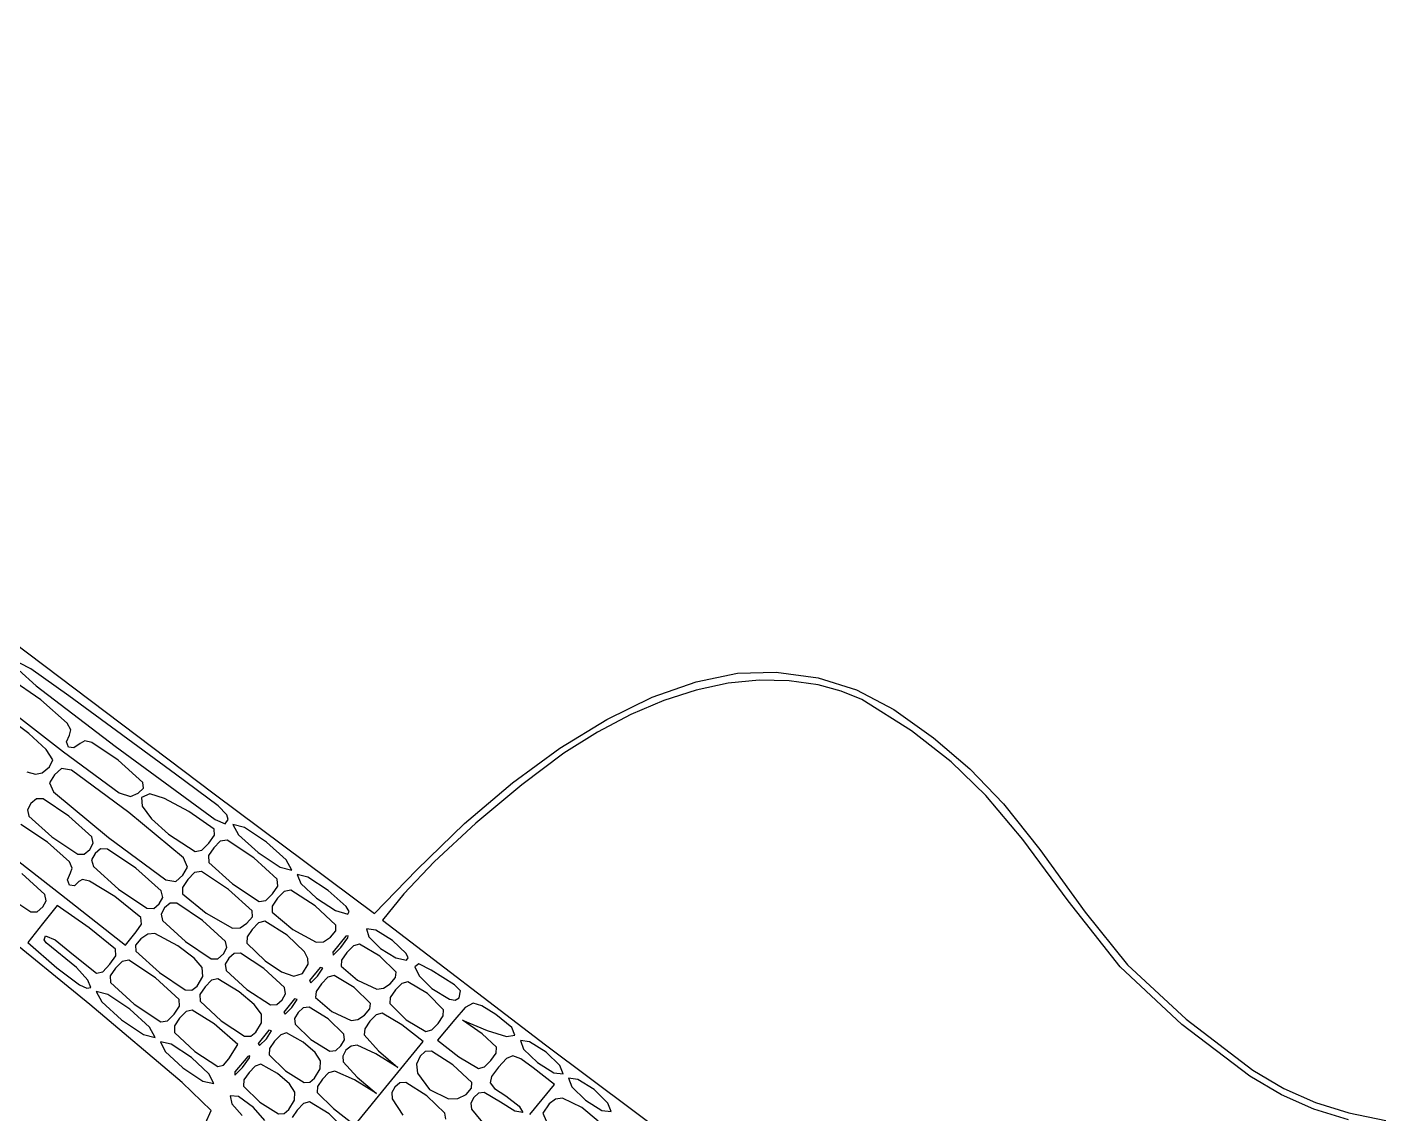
# Model space of a CAD drawing. Extents: x 924 to 1863, y 232 to 958.
# Drawn here: x 1704.1 to 1773.3, y 706.7 to 762 of the extents above; entities that cross this region are included whole.
import ezdxf

# ---------------------------------------------------------------- set-up
doc = ezdxf.new("R2010")
doc.units = 0

msp = doc.modelspace()

# ---------------------------------------------------------------- linework, layer by layer
at = {"layer": 'Layer 1'}
for p, q in [((1661.9315, 762.01645), (1713.6446, 722.97995)), ((1703.685875, 729.287621), (1704.57985, 728.483643)), ((1704.31035, 729.347871), (1703.747569, 729.637894)), ((1706.2386, 727.97332), (1704.31035, 729.347871)), ((1707.305438, 712.244714), (1686.9818, 728.82762)), ((1704.8115, 727.76581), (1703.2454, 728.85278)), ((1735.951924, 727.894755), (1738.181173, 728.68226)), ((1738.181173, 728.68226), (1740.295502, 729.114189)), ((1739.813095, 728.609327), (1738.192875, 728.262426)), ((1741.393519, 728.769002), (1739.813095, 728.609327)), ((1740.295502, 729.114189), (1742.2695, 729.17657)), ((1742.927227, 728.739595), (1741.393519, 728.769002)), ((1742.2695, 729.17657), (1744.403247, 728.885371)), ((1744.4073, 728.51925), (1742.927227, 728.739595)), ((1744.403247, 728.885371), (1746.345575, 728.27412)), ((1704.57985, 728.483643), (1708.5974, 725.40301)), ((1706.2386, 727.97326), (1706.2386, 727.97332)), ((1711.6765, 723.98663), (1706.2386, 727.97326)), ((1733.633163, 726.765644), (1735.951924, 727.894755)), ((1738.192875, 728.262426), (1736.539777, 727.730156)), ((1745.570741, 728.21103), (1744.4073, 728.51925)), ((1746.617275, 727.783144), (1745.570741, 728.21103)), ((1746.345575, 728.27412), (1748.253066, 727.277429)), ((1702.5237, 727.79296), (1705.9698, 725.11586)), ((1706.164825, 726.573715), (1704.8115, 727.76581)), ((1736.539777, 727.730156), (1734.860719, 727.014373)), ((1749.1481, 726.17907), (1746.617275, 727.783144)), ((1748.253066, 727.277429), (1750.2823, 725.82991)), ((1704.200812, 726.053321), (1703.142883, 726.840933)), ((1706.349178, 726.228903), (1706.164825, 726.573715)), ((1731.2503, 725.308899), (1733.633163, 726.765644)), ((1734.860719, 727.014373), (1733.16262, 726.116932)), ((1705.085886, 725.240639), (1704.200812, 726.053321)), ((1706.122475, 725.624605), (1706.2727, 725.96911)), ((1706.2727, 725.96911), (1706.349178, 726.228903)), ((1733.16262, 726.116932), (1731.4524, 725.03969)), ((1751.167884, 724.614838), (1749.1481, 726.17907)), ((1750.2823, 725.82991), (1752.121645, 724.252014)), ((1705.4359, 724.7011), (1705.085886, 725.240639)), ((1705.9698, 725.11586), (1708.800712, 723.034688)), ((1706.2187, 725.35714), (1706.122475, 725.624605)), ((1706.505, 725.325546), (1706.2187, 725.35714)), ((1706.8171, 725.54356), (1706.505, 725.325546)), ((1706.8176, 725.54349), (1706.8171, 725.54356)), ((1707.051122, 725.67731), (1706.8176, 725.54349)), ((1707.411525, 725.596605), (1707.051122, 725.67731)), ((1708.7508, 724.68612), (1707.411525, 725.596605)), ((1708.5974, 725.40301), (1713.701275, 721.667229)), ((1728.828745, 723.53849), (1731.2503, 725.308899)), ((1705.253712, 724.359568), (1705.4359, 724.7011)), ((1710.01725, 723.559588), (1708.7508, 724.68612)), ((1731.4524, 725.03969), (1729.307809, 723.440231)), ((1752.946075, 722.895989), (1751.167884, 724.614838)), ((1704.107287, 724.102435), (1704.548939, 723.970534)), ((1704.548939, 723.970534), (1704.8787, 724.04634)), ((1704.8787, 724.04634), (1705.253712, 724.359568)), ((1705.513, 723.94719), (1705.263803, 723.540217)), ((1705.864764, 724.273951), (1705.513, 723.94719)), ((1705.513, 723.94719), (1705.513, 723.94719)), ((1706.377187, 724.182699), (1705.864764, 724.273951)), ((1709.2978, 722.02987), (1706.377187, 724.182699)), ((1713.843162, 722.368799), (1711.6765, 723.98663)), ((1752.121645, 724.252014), (1753.831888, 722.462374)), ((1705.263803, 723.540217), (1705.466575, 723.072269)), ((1705.466575, 723.072269), (1708.2583, 720.75869)), ((1708.800712, 723.034688), (1709.381264, 722.842592)), ((1709.381264, 722.842592), (1709.7804, 723.00871)), ((1709.7804, 723.00871), (1710.050287, 723.271354)), ((1710.050287, 723.271354), (1710.01725, 723.559588)), ((1726.393909, 721.468391), (1728.828745, 723.53849)), ((1729.307809, 723.440231), (1726.972175, 721.483309)), ((1704.3165, 722.48371), (1704.136253, 722.164917)), ((1704.594673, 722.725905), (1704.3165, 722.48371)), ((1704.3165, 722.48371), (1704.3165, 722.48371)), ((1704.932537, 722.725691), (1704.594673, 722.725905)), ((1706.2481, 721.84574), (1704.932537, 722.725691)), ((1710.3608, 722.98431), (1709.944814, 722.790833)), ((1709.944814, 722.790833), (1709.983187, 722.348265)), ((1709.983187, 722.348265), (1710.450842, 721.710172)), ((1710.3608, 722.98428), (1710.3608, 722.98431)), ((1711.11525, 722.73333), (1710.3608, 722.98428)), ((1712.3518, 722.0847), (1711.11525, 722.73333)), ((1713.6446, 722.97995), (1721.8114, 716.8758)), ((1714.291745, 721.912773), (1713.843162, 722.368799)), ((1754.821278, 720.65558), (1752.946075, 722.895989)), ((1753.831888, 722.462374), (1755.695786, 720.135364)), ((1704.136253, 722.164917), (1704.2108, 721.842703)), ((1704.2108, 721.842703), (1705.378, 720.78144)), ((1707.415175, 720.784556), (1706.2481, 721.84574)), ((1712.0895, 719.716296), (1709.2978, 722.02987)), ((1710.450842, 721.710172), (1711.3227, 720.93012)), ((1713.650387, 721.184524), (1712.3518, 722.0847)), ((1713.701275, 721.667229), (1714.202431, 721.446004)), ((1714.202431, 721.446004), (1714.3494, 721.66404)), ((1714.3494, 721.66404), (1714.291745, 721.912773)), ((1705.1604, 720.5156), (1703.80655, 721.416703)), ((1711.3227, 720.93012), (1712.672675, 720.035606)), ((1713.661286, 720.873591), (1713.650387, 721.184524)), ((1714.5979, 721.42253), (1714.8828, 720.891853)), ((1715.19105, 721.266692), (1714.5979, 721.42253)), ((1714.5979, 721.42253), (1714.5979, 721.42253)), ((1716.3119, 720.51846), (1715.19105, 721.266692)), ((1723.9712, 719.11257), (1726.393909, 721.468391)), ((1726.972175, 721.483309), (1724.839228, 719.514729)), ((1702.6, 720.3851), (1705.865, 717.83223)), ((1706.269037, 719.510204), (1705.1604, 720.5156)), ((1705.378, 720.78144), (1706.6934, 719.901523)), ((1707.3095, 720.14356), (1707.489706, 720.462349)), ((1707.489706, 720.462349), (1707.415175, 720.784556)), ((1708.2583, 720.75869), (1711.17885, 718.605863)), ((1713.019341, 720.102813), (1713.3673, 720.46272)), ((1713.6189, 720.22513), (1713.351905, 719.828622)), ((1713.3673, 720.46272), (1713.661286, 720.873591)), ((1713.955727, 720.567098), (1713.6189, 720.2251)), ((1713.6189, 720.2251), (1713.6189, 720.22513)), ((1714.301412, 720.623333), (1713.955727, 720.567098)), ((1715.6593, 719.72015), (1714.301412, 720.623333)), ((1714.8828, 720.891853), (1715.8769, 719.98631)), ((1717.305962, 719.612948), (1716.3119, 720.51846)), ((1757.1321, 717.52667), (1754.821278, 720.65558)), ((1706.6934, 719.901523), (1707.031244, 719.901313)), ((1707.031244, 719.901313), (1707.3095, 720.14356)), ((1707.5815, 719.93084), (1707.401522, 719.608167)), ((1707.401522, 719.608167), (1707.49115, 719.274571)), ((1707.863697, 720.17365), (1707.5815, 719.93084)), ((1707.5815, 719.93084), (1707.5815, 719.93084)), ((1708.216225, 720.161569), (1707.863697, 720.17365)), ((1709.6491, 719.18656), (1708.216225, 720.161569)), ((1712.292325, 719.248348), (1712.0895, 719.716296)), ((1712.672675, 720.035606), (1713.019341, 720.102813)), ((1713.351905, 719.828622), (1713.371887, 719.486513)), ((1716.859012, 718.623516), (1715.6593, 719.72015)), ((1715.8769, 719.98631), (1716.997675, 719.2381)), ((1717.5909, 719.0823), (1717.305962, 719.612948)), ((1755.695786, 720.135364), (1757.9961, 716.94536)), ((1705.02225, 717.857866), (1703.8552, 718.91905)), ((1706.180337, 718.602004), (1706.3306, 718.94637)), ((1706.413523, 719.195802), (1706.269037, 719.510204)), ((1706.3306, 718.94637), (1706.413523, 719.195802)), ((1707.49115, 719.274571), (1708.779, 718.12226)), ((1710.936937, 718.034264), (1709.6491, 719.18656)), ((1711.691322, 718.514613), (1712.0432, 718.84138)), ((1712.0432, 718.84138), (1712.292325, 719.248348)), ((1712.647512, 718.967666), (1712.3037, 718.61479)), ((1712.996275, 719.028121), (1712.647512, 718.967666)), ((1714.3745, 718.10952), (1712.996275, 719.028121)), ((1713.371887, 719.486513), (1714.5717, 718.3898)), ((1716.997675, 719.2381), (1717.5909, 719.0823)), ((1717.8629, 718.86958), (1718.06315, 718.405106)), ((1718.42095, 718.74133), (1717.8629, 718.86958)), ((1717.8629, 718.86958), (1717.8629, 718.86958)), ((1721.8114, 716.8758), (1723.9712, 719.11257)), ((1724.839228, 719.514729), (1723.3027, 717.8803)), ((1706.2766, 718.33449), (1706.180337, 718.602004)), ((1706.528775, 718.297595), (1706.2766, 718.33449)), ((1706.7526, 718.50754), (1706.528775, 718.297595)), ((1706.939873, 718.611783), (1706.7515, 718.50817)), ((1706.7515, 718.50817), (1706.7526, 718.50754)), ((1707.301562, 718.52282), (1706.939873, 718.611783)), ((1708.5852, 717.75048), (1707.301562, 718.52282)), ((1711.17885, 718.605863), (1711.691322, 718.514613)), ((1712.3037, 718.61482), (1712.023991, 718.211468)), ((1712.023991, 718.211468), (1712.03545, 717.885624)), ((1712.3037, 718.61479), (1712.3037, 718.61482)), ((1714.5717, 718.3898), (1715.929562, 717.486681)), ((1716.6119, 717.88488), (1716.878955, 718.281411)), ((1716.878955, 718.281411), (1716.859012, 718.623516)), ((1718.06315, 718.405106), (1718.8538, 717.65864)), ((1719.4569, 718.05943), (1718.42095, 718.74133)), ((1702.9849, 717.85477), (1704.30045, 716.97485)), ((1704.9164, 717.21687), (1705.096722, 717.535661)), ((1705.096722, 717.535661), (1705.02225, 717.857866)), ((1705.865, 717.83223), (1709.13, 715.27936)), ((1709.913975, 716.673609), (1708.5852, 717.75048)), ((1708.779, 718.12226), (1710.2119, 717.147259)), ((1710.8465, 717.37798), (1711.026564, 717.70067)), ((1711.026564, 717.70067), (1710.936937, 718.034264)), ((1712.03545, 717.885624), (1713.2429, 716.89923)), ((1715.577025, 717.02251), (1714.3745, 718.10952)), ((1715.929562, 717.486681), (1716.275217, 717.542913)), ((1716.275217, 717.542913), (1716.6119, 717.88488)), ((1716.872, 717.65768), (1716.594048, 717.259111)), ((1717.211936, 718.0074), (1716.872, 717.65768)), ((1716.872, 717.65768), (1716.872, 717.65768)), ((1717.546612, 718.079733), (1717.211936, 718.0074)), ((1718.7865, 717.27507), (1717.546612, 718.079733)), ((1718.8538, 717.65864), (1719.820438, 717.030944)), ((1720.359513, 717.236446), (1719.4569, 718.05943)), ((1723.3027, 717.8803), (1722.2094, 716.54405)), ((1759.777725, 714.164854), (1757.1321, 717.52667)), ((1704.30045, 716.97485), (1704.638256, 716.974637)), ((1704.638256, 716.974637), (1704.9164, 717.21687)), ((1705.6504, 717.29662), (1704.9022, 716.35566)), ((1707.2801, 716.15325), (1705.6504, 717.29662)), ((1710.2119, 717.147259), (1710.564375, 717.13515)), ((1710.564375, 717.13515), (1710.8465, 717.37798)), ((1711.1187, 717.16526), (1710.93838, 716.846472)), ((1710.93838, 716.846472), (1711.012862, 716.524258)), ((1711.396789, 717.40751), (1711.1187, 717.16526)), ((1711.1187, 717.16526), (1711.1187, 717.16526)), ((1711.734587, 717.407314), (1711.396789, 717.40751)), ((1713.0503, 716.5273), (1711.734587, 717.407314)), ((1713.2429, 716.89923), (1714.577987, 716.134439)), ((1715.593072, 716.715623), (1715.577025, 717.02251)), ((1716.594048, 717.259111), (1716.590212, 716.944686)), ((1716.590212, 716.944686), (1717.6492, 716.06859)), ((1719.8477, 716.294576), (1718.7865, 717.27507)), ((1719.820438, 717.030944), (1720.4477, 716.84853)), ((1720.512361, 716.979586), (1720.359513, 717.236446)), ((1720.4477, 716.84853), (1720.512361, 716.979586)), ((1757.9961, 716.94536), (1760.148213, 714.26943)), ((1704.9022, 716.35566), (1704.154, 715.41408)), ((1708.618075, 715.066545), (1707.2801, 716.15325)), ((1709.6724, 715.94329), (1709.944144, 716.340606)), ((1709.944144, 716.340606), (1709.913975, 716.673609)), ((1711.012862, 716.524258), (1712.18, 715.463)), ((1714.217312, 715.466081), (1713.0503, 716.5273)), ((1714.577987, 716.134439), (1714.961183, 716.150668)), ((1714.961183, 716.150668), (1715.3136, 716.39396)), ((1715.3136, 716.39396), (1715.593072, 716.715623)), ((1715.5801, 716.07584), (1715.318037, 715.688694)), ((1715.909308, 716.411887), (1715.5801, 716.07589)), ((1715.5801, 716.07589), (1715.5801, 716.07584)), ((1716.230912, 716.488208), (1715.909308, 716.411887)), ((1717.357, 715.77692), (1716.230912, 716.488208)), ((1719.845772, 716.00122), (1719.8477, 716.294576)), ((1721.4, 716.104), (1721.520413, 715.70202)), ((1721.878125, 716.038262), (1721.4, 716.104)), ((1721.4, 716.104), (1721.4, 716.104)), ((1722.2094, 716.54405), (1730.5161, 710.20177)), ((1704.154, 715.41408), (1705.6403, 714.1212)), ((1704.984712, 715.543367), (1705.0476, 715.74124)), ((1705.0926, 715.38622), (1704.984712, 715.543367)), ((1705.0476, 715.74124), (1705.548862, 715.550754)), ((1706.6374, 714.141125), (1705.0926, 715.38622)), ((1705.548862, 715.550754), (1706.4891, 714.77676)), ((1709.13, 715.27936), (1709.6724, 715.94329)), ((1709.9173, 715.59696), (1709.637755, 715.275324)), ((1710.26143, 715.836056), (1709.9173, 715.59695)), ((1709.9173, 715.59695), (1709.9173, 715.59696)), ((1710.625837, 715.868393), (1710.26143, 715.836056)), ((1711.7924, 715.24126), (1710.625837, 715.868393)), ((1712.18, 715.463), (1713.495625, 714.583059)), ((1714.29178, 715.143892), (1714.217312, 715.466081)), ((1715.318037, 715.688694), (1715.310225, 715.36681)), ((1718.242737, 714.927088), (1717.357, 715.77692)), ((1717.6492, 716.06859), (1718.845362, 715.420631)), ((1718.845362, 715.420631), (1719.215439, 715.448908)), ((1719.215439, 715.448908), (1719.5637, 715.686)), ((1719.5637, 715.686), (1719.845772, 716.00122)), ((1720.3548, 715.72973), (1719.6954, 714.93658)), ((1720.096, 715.16071), (1720.447212, 715.652501)), ((1720.460064, 715.752779), (1720.3548, 715.72973)), ((1720.447212, 715.652501), (1720.460064, 715.752779)), ((1721.520413, 715.70202), (1722.1188, 715.10582)), ((1722.7221, 715.50652), (1721.878125, 716.038262)), ((1723.41935, 714.842227), (1722.7221, 715.50652)), ((1706.4891, 714.77676), (1707.6546, 713.841037)), ((1708.3275, 714.29742), (1708.630072, 714.724365)), ((1708.630072, 714.724365), (1708.618075, 715.066545)), ((1709.637755, 715.275324), (1709.653737, 714.968438)), ((1709.653737, 714.968438), (1710.8562, 713.88141)), ((1712.628144, 714.616018), (1711.7924, 715.24126)), ((1713.833412, 714.582869), (1714.1115, 714.82511)), ((1714.1115, 714.82511), (1714.29178, 715.143892)), ((1714.657441, 714.853548), (1714.3837, 714.61244)), ((1714.980625, 714.865254), (1714.657441, 714.853548)), ((1716.1792, 714.08084), (1714.980625, 714.865254)), ((1715.310225, 715.36681), (1716.2447, 714.46578)), ((1718.421461, 714.589556), (1718.242737, 714.927088)), ((1719.6926, 714.93921), (1719.70395, 714.769704)), ((1719.6954, 714.93658), (1719.6926, 714.93921)), ((1719.70395, 714.769704), (1720.096, 715.16071)), ((1720.408, 714.89051), (1720.135395, 714.500944)), ((1720.740075, 715.233605), (1720.408, 714.89051)), ((1720.408, 714.89051), (1720.408, 714.89051)), ((1721.0525, 715.325595), (1720.740075, 715.233605)), ((1722.0723, 714.70591), (1721.0525, 715.325595)), ((1722.903875, 713.894966), (1722.0723, 714.70591)), ((1722.1188, 715.10582), (1722.8933, 714.628393)), ((1723.52085, 714.625147), (1723.41935, 714.842227)), ((1705.6403, 714.1212), (1706.787912, 713.251736)), ((1707.207628, 713.489023), (1706.6374, 714.141125)), ((1707.972947, 713.915997), (1708.3275, 714.29742)), ((1708.6169, 714.10547), (1708.349845, 713.708938)), ((1708.953614, 714.447429), (1708.6169, 714.10544)), ((1708.6169, 714.10544), (1708.6169, 714.10547)), ((1709.299262, 714.503671), (1708.953614, 714.447429)), ((1710.6573, 713.60057), (1709.299262, 714.503671)), ((1713.0398, 714.127724), (1712.628144, 714.616018)), ((1713.072256, 713.681975), (1713.0398, 714.127724)), ((1713.495625, 714.583059), (1713.833412, 714.582869)), ((1714.3837, 714.61239), (1714.203533, 714.29793)), ((1714.203533, 714.29793), (1714.262887, 713.987041)), ((1714.3837, 714.61244), (1714.3837, 714.61239)), ((1717.2252, 713.11029), (1716.1792, 714.08084)), ((1716.2447, 714.46578), (1717.073784, 713.906184)), ((1718.141591, 713.828985), (1718.4255, 714.30809)), ((1718.4255, 714.30809), (1718.421461, 714.589556)), ((1719.0452, 714.12955), (1718.5017, 713.46409)), ((1718.911, 713.6895), (1719.173812, 714.094014)), ((1719.173812, 714.094014), (1719.0452, 714.12955)), ((1720.135395, 714.500944), (1720.108162, 714.203766)), ((1720.108162, 714.203766), (1720.9388, 713.49402)), ((1722.8933, 714.628393), (1723.4407, 714.5084)), ((1723.4407, 714.5084), (1723.52085, 714.625147)), ((1724.068594, 714.320688), (1723.866475, 714.170215)), ((1723.866475, 714.170215), (1724.085219, 713.701929)), ((1724.6957, 713.997), (1724.068594, 714.320688)), ((1762.9188, 711.23872), (1759.777725, 714.164854)), ((1760.148213, 714.26943), (1763.1374, 711.50515)), ((1707.3554, 713.10741), (1707.207628, 713.489023)), ((1707.6546, 713.841037), (1707.972947, 713.915997)), ((1708.349845, 713.708938), (1708.369787, 713.366822)), ((1708.369787, 713.366822), (1709.5695, 712.27017)), ((1711.857062, 712.503856), (1710.6573, 713.60057)), ((1710.8562, 713.88141), (1712.16925, 712.999738)), ((1712.7704, 713.18437), (1713.072256, 713.681975)), ((1713.514727, 713.483372), (1713.1874, 713.14905)), ((1713.831487, 713.563893), (1713.514727, 713.483372)), ((1714.9105, 712.8923), (1713.831487, 713.563893)), ((1714.262887, 713.987041), (1715.309, 713.01643)), ((1717.073784, 713.906184), (1717.69855, 713.694468)), ((1717.69855, 713.694468), (1718.141591, 713.828985)), ((1718.5017, 713.46409), (1718.5018, 713.46424)), ((1718.5018, 713.46424), (1718.566187, 713.349035)), ((1718.566187, 713.349035), (1718.911, 713.6895)), ((1719.436216, 713.637207), (1719.1042, 713.29407)), ((1719.7486, 713.729239), (1719.436216, 713.637207)), ((1720.7683, 713.1096), (1719.7486, 713.729239)), ((1720.9388, 713.49402), (1721.925, 713.026525)), ((1722.270575, 713.077756), (1722.6031, 713.30954)), ((1722.6031, 713.30954), (1722.877884, 713.619184)), ((1723.193741, 713.323217), (1722.8699, 712.99192)), ((1722.877884, 713.619184), (1722.903875, 713.894966)), ((1723.5023, 713.410799), (1723.193741, 713.323217)), ((1724.5022, 712.80616), (1723.5023, 713.410799)), ((1724.085219, 713.701929), (1724.7207, 713.07218)), ((1724.6962, 713.997), (1724.6957, 713.997)), ((1725.8741, 713.25555), (1724.6962, 713.997)), ((1706.787912, 713.251736), (1707.156673, 713.08155)), ((1707.156673, 713.08155), (1707.3554, 713.10741)), ((1707.6381, 712.90841), (1707.923, 712.377725)), ((1708.231375, 712.752576), (1707.6381, 712.90841)), ((1707.6381, 712.90841), (1707.6381, 712.90841)), ((1709.3522, 712.00434), (1708.231375, 712.752576)), ((1712.16925, 712.999738), (1712.509444, 712.976733)), ((1712.509444, 712.976733), (1712.7704, 713.18437)), ((1713.1874, 713.14905), (1712.92237, 712.75654)), ((1712.92237, 712.75654), (1712.929262, 712.424036)), ((1713.1874, 713.14905), (1713.1874, 713.14905)), ((1715.677814, 712.241301), (1714.9105, 712.8923)), ((1715.309, 713.01643), (1716.5075, 712.232084)), ((1717.1045, 712.48495), (1717.284597, 712.799409)), ((1717.284597, 712.799409), (1717.2252, 713.11029)), ((1718.831597, 712.904482), (1718.804375, 712.6073)), ((1719.1042, 713.29407), (1718.831597, 712.904482)), ((1719.1042, 713.29407), (1719.1042, 713.29407)), ((1721.60005, 712.298509), (1720.7683, 713.1096)), ((1721.925, 713.026525), (1722.270575, 713.077756)), ((1722.8699, 712.99192), (1722.610602, 712.610275)), ((1722.8699, 712.99192), (1722.8699, 712.99192)), ((1725.32535, 711.985345), (1724.5022, 712.80616)), ((1724.7207, 713.07218), (1725.62175, 712.515121)), ((1726.179775, 712.944648), (1725.8741, 713.25555)), ((1726.116, 712.59683), (1726.179775, 712.944648)), ((1712.013317, 708.278101), (1707.305438, 712.244714)), ((1707.923, 712.377725), (1708.9171, 711.47216)), ((1710.346137, 711.098849), (1709.3522, 712.00434)), ((1709.5695, 712.27017), (1710.927512, 711.36703)), ((1711.61, 711.76523), (1711.877011, 712.161744)), ((1711.877011, 712.161744), (1711.857062, 712.503856)), ((1712.5317, 711.965267), (1712.210862, 711.888231)), ((1713.6503, 711.26034), (1712.5317, 711.965267)), ((1712.929262, 712.424036), (1714.0041, 711.42003)), ((1716.046587, 711.75283), (1715.677814, 712.241301)), ((1716.5075, 712.232084), (1716.830675, 712.243812)), ((1716.830675, 712.243812), (1717.1045, 712.48495)), ((1717.7399, 712.53308), (1717.1964, 711.86761)), ((1717.261387, 711.752558), (1717.6058, 712.09303)), ((1717.6058, 712.09303), (1717.868525, 712.49754)), ((1717.868525, 712.49754), (1717.7399, 712.53308)), ((1718.184186, 712.083686), (1717.9207, 711.84672)), ((1718.478337, 712.119481), (1718.184186, 712.083686)), ((1719.4442, 711.5278), (1718.478337, 712.119481)), ((1718.804375, 712.6073), (1719.6351, 711.89761)), ((1721.2993, 711.7131), (1721.574081, 712.022722)), ((1721.574081, 712.022722), (1721.60005, 712.298509)), ((1722.610602, 712.610275), (1722.591162, 712.296659)), ((1722.591162, 712.296659), (1723.4144, 711.47584)), ((1725.3059, 711.671727), (1725.32535, 711.985345)), ((1725.62175, 712.515121), (1725.914297, 712.477985)), ((1726.428589, 712.088657), (1725.9012, 711.49436)), ((1725.914297, 712.477985), (1726.116, 712.59683)), ((1726.824737, 712.312217), (1726.428589, 712.088657)), ((1727.282517, 712.187332), (1726.824737, 712.312217)), ((1727.9948, 711.73629), (1727.282517, 712.187332)), ((1708.9171, 711.47216), (1710.037875, 710.724001)), ((1710.927512, 711.36703), (1711.273186, 711.42327)), ((1711.273186, 711.42327), (1711.61, 711.76523)), ((1711.8819, 711.55267), (1711.617662, 711.161665)), ((1711.882, 711.55244), (1711.8819, 711.55267)), ((1712.210862, 711.888231), (1711.882, 711.55244)), ((1714.8429, 710.21882), (1713.6503, 711.26034)), ((1714.0041, 711.42003), (1715.185275, 710.645535)), ((1715.7633, 710.84418), (1716.060517, 711.322064)), ((1716.060517, 711.322064), (1716.046587, 711.75283)), ((1717.1964, 711.86761), (1717.1965, 711.86774)), ((1717.1965, 711.86774), (1717.261387, 711.752558)), ((1717.9207, 711.84674), (1717.742639, 711.542981)), ((1717.742639, 711.542981), (1717.771587, 711.254548)), ((1717.771587, 711.254548), (1718.574, 710.46356)), ((1717.9207, 711.84672), (1717.9207, 711.84674)), ((1720.246525, 710.736921), (1719.4442, 711.5278)), ((1719.6351, 711.89761), (1720.621175, 711.430108)), ((1720.621175, 711.430108), (1720.966762, 711.481335)), ((1720.966762, 711.481335), (1721.2993, 711.7131)), ((1721.5662, 711.39556), (1721.312383, 711.017779)), ((1721.889794, 711.727087), (1721.5659, 711.39586)), ((1721.5659, 711.39586), (1721.5662, 711.39556)), ((1722.19835, 711.814664), (1721.889794, 711.727087)), ((1723.198, 711.2101), (1722.19835, 711.814664)), ((1723.4144, 711.47584), (1724.414287, 710.871269)), ((1724.722817, 710.958859), (1725.0466, 711.29008)), ((1725.9014, 711.4943), (1725.02, 710.43879)), ((1725.0466, 711.29008), (1725.3059, 711.671727)), ((1725.9012, 711.49436), (1725.9014, 711.4943)), ((1727.289, 710.75915), (1726.2937, 711.45108)), ((1726.2937, 711.45108), (1727.5419, 710.93192)), ((1728.794391, 711.086702), (1727.9948, 711.73629)), ((1766.382638, 708.59679), (1762.9188, 711.23872)), ((1763.1374, 711.50515), (1766.535902, 708.908091)), ((1710.037875, 710.724001), (1710.6311, 710.56817)), ((1710.6311, 710.56817), (1710.346137, 711.098849)), ((1711.617662, 711.161665), (1711.620125, 710.832369)), ((1711.620125, 710.832369), (1712.653, 709.85931)), ((1715.185275, 710.645535), (1715.507719, 710.63696)), ((1715.507719, 710.63696), (1715.7633, 710.84418)), ((1716.4348, 710.93674), (1715.8913, 710.27128)), ((1716.3005, 710.49668), (1716.563362, 710.901195)), ((1716.563362, 710.901195), (1716.4348, 710.93674)), ((1717.039572, 710.706028), (1716.7246, 710.38323)), ((1717.33195, 710.807969), (1717.039572, 710.706028)), ((1718.1754, 710.33933), (1717.33195, 710.807969)), ((1720.275462, 710.448496), (1720.246525, 710.736921)), ((1721.312383, 711.017779), (1721.283762, 710.700006)), ((1721.283762, 710.700006), (1722.0061, 709.88785)), ((1724.2864, 710.35912), (1723.198, 711.2101)), ((1724.414287, 710.871269), (1724.722817, 710.958859)), ((1728.029275, 710.071573), (1727.289, 710.75915)), ((1727.5419, 710.93192), (1728.532297, 710.621158)), ((1728.532297, 710.621158), (1728.961675, 710.693871)), ((1728.961675, 710.693871), (1728.794391, 711.086702)), ((1710.9032, 710.35545), (1711.148137, 709.856033)), ((1711.4564, 710.230906), (1710.9032, 710.35545)), ((1710.9032, 710.35545), (1710.9032, 710.35545)), ((1711.148137, 709.856033), (1712.0461, 709.02564)), ((1712.4812, 709.55776), (1711.4564, 710.230906)), ((1712.653, 709.85931), (1713.8276, 709.095049)), ((1714.3896, 709.4829), (1714.8429, 710.21882)), ((1715.8913, 710.27128), (1715.8915, 710.27141)), ((1715.8915, 710.27141), (1715.955825, 710.15621)), ((1715.955825, 710.15621), (1716.3005, 710.49668)), ((1716.465287, 710.001734), (1716.445825, 709.68807)), ((1716.7246, 710.3834), (1716.465287, 710.001734)), ((1716.7246, 710.38323), (1716.7246, 710.3834)), ((1718.782214, 709.807513), (1718.1754, 710.33933)), ((1718.574, 710.46356), (1719.539812, 709.871963)), ((1719.539812, 709.871963), (1719.83393, 709.907762)), ((1719.83393, 709.907762), (1720.0974, 710.14471)), ((1720.0974, 710.14471), (1720.275462, 710.448496)), ((1720.3565, 709.91611), (1720.192914, 709.62424)), ((1720.612669, 710.132993), (1720.3565, 709.91611)), ((1720.921375, 710.179375), (1720.612669, 710.132993)), ((1721.8842, 709.73872), (1720.921375, 710.179375)), ((1722.0061, 709.88785), (1722.9897, 709.04533)), ((1722.5462, 708.23034), (1724.2864, 710.35912)), ((1724.395344, 709.855097), (1724.1278, 709.61913)), ((1724.70575, 709.87493), (1724.395344, 709.855097)), ((1725.8021, 709.17394), (1724.70575, 709.87493)), ((1725.02, 710.43879), (1726.1083, 709.58781)), ((1727.999269, 709.777385), (1728.029275, 710.071573)), ((1729.2365, 710.41325), (1729.401537, 709.976349)), ((1729.709825, 710.351171), (1729.2365, 710.41325)), ((1729.2365, 710.41325), (1729.2365, 710.41325)), ((1729.401537, 709.976349), (1730.1074, 709.29623)), ((1730.5424, 709.82839), (1729.709825, 710.351171)), ((1730.5161, 710.20177), (1737.847425, 704.726599)), ((1713.379087, 708.727414), (1712.4812, 709.55776)), ((1713.8276, 709.095049), (1714.124669, 709.158076)), ((1714.124669, 709.158076), (1714.3896, 709.4829)), ((1715.3539, 709.60984), (1714.6946, 708.81671)), ((1715.094, 709.04116), (1715.445312, 709.532894)), ((1715.458514, 709.633075), (1715.3539, 709.60984)), ((1715.445312, 709.532894), (1715.458514, 709.633075)), ((1716.02645, 709.211555), (1715.734031, 709.109653)), ((1716.87, 708.7429), (1716.02645, 709.211555)), ((1716.445825, 709.68807), (1717.2691, 708.86716)), ((1719.065037, 709.375654), (1718.782214, 709.807513)), ((1719.048217, 708.966795), (1719.065037, 709.375654)), ((1720.192914, 709.62424), (1720.218037, 709.3338)), ((1720.218037, 709.3338), (1720.9183, 708.55745)), ((1722.9897, 709.04533), (1721.8842, 709.73872)), ((1724.1278, 709.61897), (1723.946896, 709.203323)), ((1723.946896, 709.203323), (1724.00098, 708.754283)), ((1724.1278, 709.61913), (1724.1278, 709.61897)), ((1726.757187, 708.272301), (1725.8021, 709.17394)), ((1726.1083, 709.58781), (1727.108062, 708.983185)), ((1727.416633, 709.070743), (1727.7404, 709.40201)), ((1727.7404, 709.40201), (1727.999269, 709.777385)), ((1728.525692, 709.496993), (1728.1239, 709.05439)), ((1728.859263, 709.641855), (1728.525692, 709.496993)), ((1729.266352, 709.487085), (1728.859263, 709.641855)), ((1729.8887, 709.03079), (1729.266352, 709.487085)), ((1730.1074, 709.29623), (1730.939887, 708.773391)), ((1731.248175, 709.148229), (1730.5424, 709.82839)), ((1712.0461, 709.02564), (1713.070787, 708.352555)), ((1713.6241, 708.22802), (1713.379087, 708.727414)), ((1714.6907, 708.8196), (1714.70245, 708.650146)), ((1714.6946, 708.81671), (1714.6907, 708.8196)), ((1714.70245, 708.650146), (1715.094, 709.04116)), ((1715.419, 708.787), (1715.159773, 708.405341)), ((1715.734031, 709.109653), (1715.419, 708.7869)), ((1715.419, 708.7869), (1715.419, 708.787)), ((1717.476787, 708.211097), (1716.87, 708.7429)), ((1717.2691, 708.86716), (1718.220312, 708.282479)), ((1718.511648, 708.299425), (1718.7561, 708.50398)), ((1718.7561, 708.50398), (1719.048217, 708.966795)), ((1719.474175, 708.762782), (1719.1602, 708.45267)), ((1719.79415, 708.86033), (1719.474175, 708.762782)), ((1720.7965, 708.40837), (1719.79415, 708.86033)), ((1720.9183, 708.55745), (1721.9021, 707.71495)), ((1724.00098, 708.754283), (1724.614887, 707.921393)), ((1727.108062, 708.983185), (1727.416633, 709.070743)), ((1727.769737, 708.577789), (1727.6927, 708.253883)), ((1728.1245, 709.05385), (1727.769737, 708.577789)), ((1728.1239, 709.05439), (1728.1245, 709.05385)), ((1730.9769, 708.1798), (1729.8887, 709.03079)), ((1730.939887, 708.773391), (1731.4132, 708.71133)), ((1731.4132, 708.71133), (1731.248175, 709.148229)), ((1731.6852, 708.49866), (1731.850275, 708.061734)), ((1732.158575, 708.436579), (1731.6852, 708.49866)), ((1731.6852, 708.49866), (1731.6852, 708.49866)), ((1768.001016, 707.654359), (1766.382638, 708.59679)), ((1766.535902, 708.908091), (1768.118744, 707.980709)), ((1713.4987, 706.85222), (1712.013317, 708.278101)), ((1713.070787, 708.352555), (1713.6241, 708.22802)), ((1715.159773, 708.405341), (1715.140387, 708.09169)), ((1715.140387, 708.09169), (1715.9636, 707.27077)), ((1717.75965, 707.779222), (1717.476787, 708.211097)), ((1717.742887, 707.370347), (1717.75965, 707.779222)), ((1718.220312, 708.282479), (1718.511648, 708.299425)), ((1718.910511, 708.080503), (1718.896462, 707.770226)), ((1719.1602, 708.45267), (1718.910511, 708.080503)), ((1721.9021, 707.71495), (1720.7965, 708.40837)), ((1720.806, 706.10163), (1722.5462, 708.23034)), ((1722.8424, 708.04696), (1722.697591, 707.763818)), ((1723.098886, 708.264358), (1722.8423, 708.04691)), ((1722.8423, 708.04691), (1722.8424, 708.04696)), ((1723.406237, 708.275129), (1723.098886, 708.264358)), ((1724.4777, 707.59209), (1723.406237, 708.275129)), ((1724.614887, 707.921393), (1725.571077, 707.451033)), ((1726.4711, 707.67394), (1726.746411, 707.986622)), ((1726.746411, 707.986622), (1726.757187, 708.272301)), ((1727.6927, 708.253883), (1727.922787, 707.96415)), ((1727.922787, 707.96415), (1728.4894, 707.59061)), ((1729.7207, 706.64254), (1730.9769, 708.1798)), ((1731.850275, 708.061734), (1732.5561, 707.38159)), ((1732.9912, 707.91372), (1732.158575, 708.436579)), ((1733.697012, 707.233602), (1732.9912, 707.91372)), ((1768.118744, 707.980709), (1769.724638, 707.262575)), ((1714.890663, 707.558652), (1714.4556, 707.60541)), ((1714.4556, 707.60541), (1714.541588, 707.192324)), ((1714.541588, 707.192324), (1715.0766, 706.592)), ((1715.639, 707.00722), (1714.890663, 707.558652)), ((1715.9636, 707.27077), (1716.9148, 706.68609)), ((1717.4508, 706.90754), (1717.742887, 707.370347)), ((1718.191681, 707.203496), (1717.8679, 706.87224)), ((1718.5002, 707.291085), (1718.191681, 707.203496)), ((1719.5, 706.68648), (1718.5002, 707.291085)), ((1718.896462, 707.770226), (1719.7176, 706.95261)), ((1722.697591, 707.763818), (1722.7112, 707.447675)), ((1722.7112, 707.447675), (1723.2451, 706.62057)), ((1725.39795, 706.716431), (1724.4777, 707.59209)), ((1725.571077, 707.451033), (1726.053012, 707.455157)), ((1726.053012, 707.455157), (1726.4711, 707.67394)), ((1726.866, 707.51437), (1726.713112, 707.224601)), ((1726.713112, 707.224601), (1726.7478, 706.916863)), ((1727.110858, 707.727953), (1726.866, 707.51437)), ((1727.388087, 707.764679), (1727.110858, 707.727953)), ((1728.2305, 707.27407), (1727.388087, 707.764679)), ((1728.9536, 706.811476), (1728.2305, 707.27407)), ((1728.4894, 707.59061), (1729.173612, 707.079141)), ((1729.173612, 707.079141), (1729.3566, 706.74219)), ((1730.7005, 707.19643), (1730.372337, 706.714866)), ((1731.032525, 707.428544), (1730.7, 707.19674)), ((1730.7, 707.19674), (1730.7005, 707.19643)), ((1731.3781, 707.47979), (1731.032525, 707.428544)), ((1732.3643, 707.0123), (1731.3781, 707.47979)), ((1732.5561, 707.38159), (1733.388637, 706.858784)), ((1733.862, 706.79668), (1733.697012, 707.233602)), ((1769.64885, 706.924881), (1768.001016, 707.654359)), ((1769.724638, 707.262575), (1771.429077, 706.725053)), ((1713.2046, 706.205997), (1713.4987, 706.85222)), ((1716.228438, 706.337035), (1715.639, 707.00722)), ((1716.9148, 706.68609), (1717.206191, 706.703019)), ((1717.206191, 706.703019), (1717.4508, 706.90754)), ((1717.8679, 706.87224), (1717.608487, 706.490582)), ((1717.8679, 706.87224), (1717.8679, 706.87224)), ((1720.323225, 705.865642), (1719.5, 706.68648)), ((1719.7176, 706.95261), (1720.806, 706.10163)), ((1725.448884, 706.419071), (1725.39795, 706.716431)), ((1726.7478, 706.916863), (1727.4591, 706.05774)), ((1729.3566, 706.74219), (1728.9536, 706.811476)), ((1730.372337, 706.714866), (1730.5511, 706.33186)), ((1733.194887, 706.302601), (1732.3643, 707.0123)), ((1733.388637, 706.858784), (1733.862, 706.79668)), ((1771.405003, 706.378803), (1769.64885, 706.924881)), ((1771.429077, 706.725053), (1773.307555, 706.339504))]:
    msp.add_line(p, q, dxfattribs=at)

doc.saveas('drawing.dxf')
